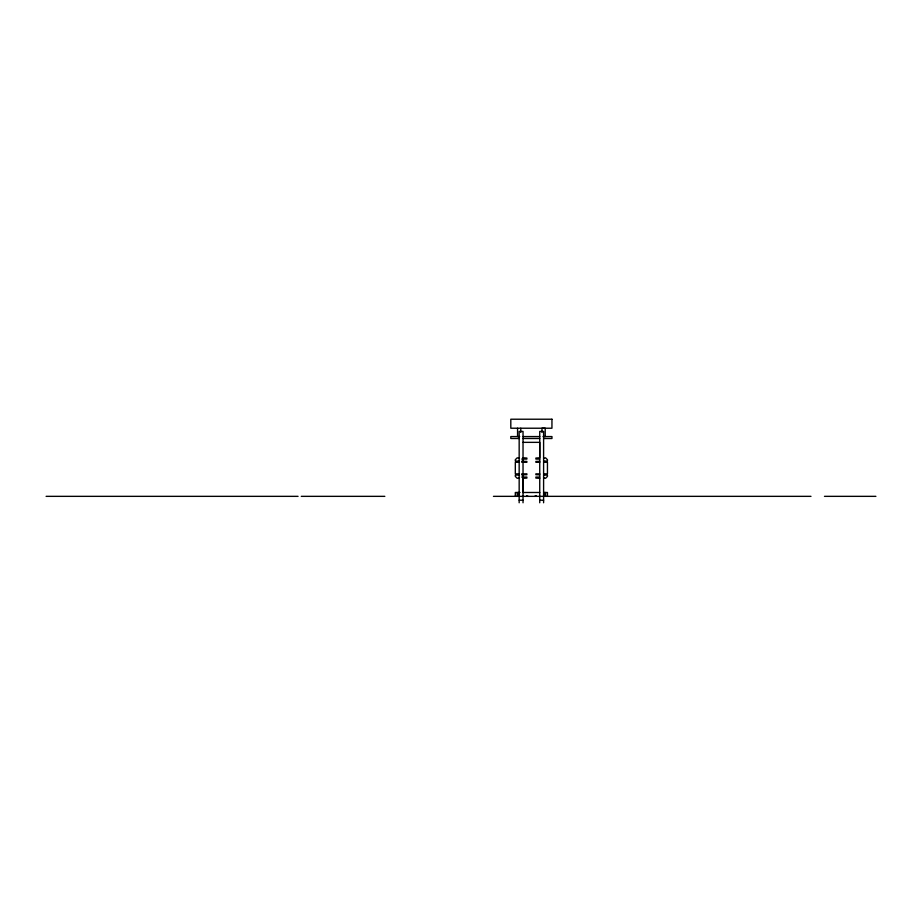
<?xml version="1.0" encoding="UTF-8"?>
<svg xmlns="http://www.w3.org/2000/svg" width="922" height="922" viewBox="0 0 922 922"><rect width="100%" height="100%" fill="white"/><g stroke="black" fill="none" stroke-linecap="round" stroke-linejoin="round"><path stroke-width="1.38" d="M519.167 477.711L517.242 478.345L515.317 476.42L515.317 475.141L519.167 474.991M543.6 458.43L545.524 457.785L547.449 459.709L547.449 461L543.6 461.15M539.739 461.288L535.878 461.438L535.878 462.279L539.739 462.279M521.737 474.888L526.877 474.692L526.877 473.85L521.737 473.85M519.697 436.579L510.811 436.567L510.811 438.503L519.167 438.503M523.028 436.567L539.739 436.567M543.058 436.579L551.955 436.567L551.955 438.503L543.6 438.503M523.028 438.503L539.739 438.503M523.028 442.353L539.739 442.353L539.739 457.785L535.878 458.061L535.878 459.064L539.739 459.064M521.737 459.064L526.877 459.064L526.877 458.061L523.028 457.785M519.167 462.279L515.317 462.279L515.317 473.85L519.167 473.85M521.737 462.279L526.877 462.279L526.877 461.438L521.737 461.242M543.6 462.279L547.449 462.279L547.449 473.85L543.6 473.85M539.739 473.85L535.878 473.85L535.878 474.692L539.739 474.842M521.737 477.066L526.877 477.066L526.877 478.08L523.028 478.345L523.028 492.486L539.739 492.486M539.739 477.066L535.878 477.066L535.878 478.08L539.739 478.345M520.008 492.486L515.317 492.486L515.317 496.347M543.6 492.486L547.449 492.486L547.449 496.347M46.1 496.347L298.06 496.347M301.275 496.347L384.831 496.347M493.454 496.347L810.98 496.347M824.475 496.347L875.9 496.347M519.167 500.208L523.028 500.208M539.739 500.208L543.6 500.208M519.167 461.15L515.317 461L515.317 459.709L517.242 457.785L519.167 458.43M543.6 474.991L547.449 475.141L547.449 476.42L545.524 478.345L543.6 477.711M545.202 436.579L545.202 428.223L541.986 428.223L541.986 432.395M545.524 492.486L545.524 496.347M544.234 492.486L544.234 496.347M543.6 502.767L543.6 431.427L539.739 431.427L539.739 502.767M523.028 502.767L523.028 431.427L519.167 431.427L519.167 502.767M520.769 428.223L520.769 432.406M518.521 492.486L518.521 496.347M517.565 428.223L517.565 436.579M517.242 492.486L517.242 496.347M528.168 496.347A1.925 1.925 0 0 1 526.669 495.633M536.097 495.633A1.925 1.925 0 0 1 534.599 496.347M551.944 419.222L510.811 419.222L510.811 428.223L551.944 428.223L551.944 419.222"/></g></svg>
